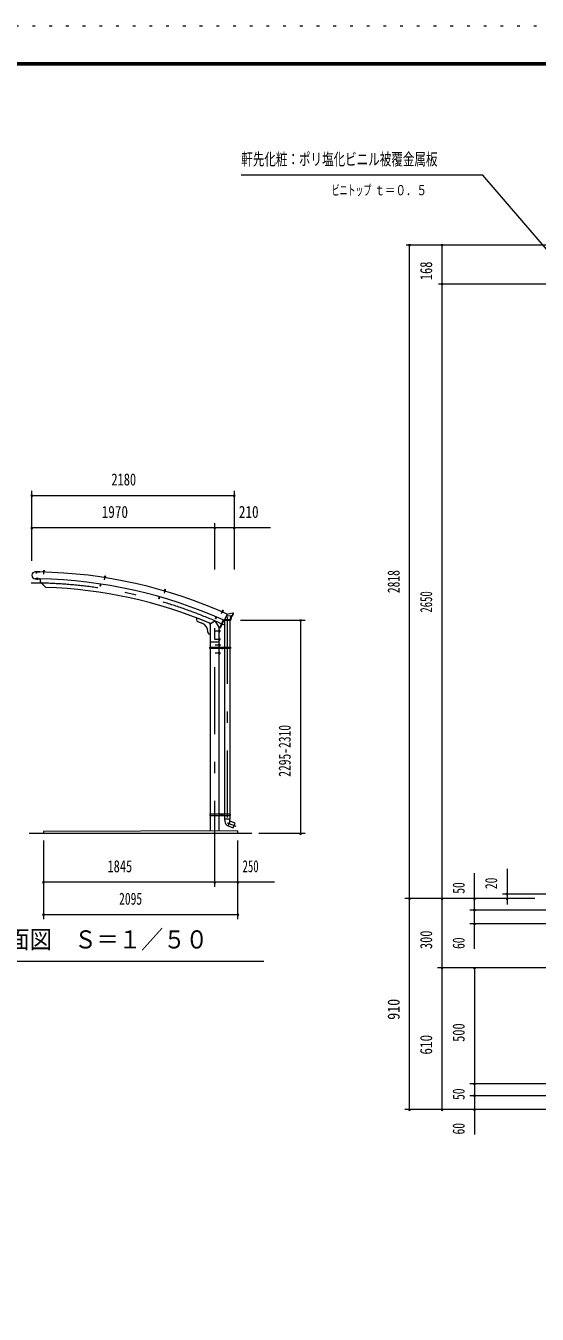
# Model space of a CAD drawing. Units: millimetres, scale not verified. Extents: x -25407 to 25413, y -10500 to 10500.
# Drawn here: x 9680 to 15189, y -3387 to 10500 of the extents above; entities that cross this region are included whole.
import ezdxf
from ezdxf.enums import TextEntityAlignment as Align

# ---------------------------------------------------------------- set-up
doc = ezdxf.new("R2010")
doc.units = ezdxf.units.MM
doc.header["$LTSCALE"] = 60
doc.linetypes.add('USER3', pattern=[24, 12, -5, 2, -5])
doc.linetypes.add('USER4', pattern=[3, 0.5, -2.5])
for name, color, linetype, lineweight in [('0-2_1-05BOLD', 7, 'Continuous', 18), ('0-3_1-25CENTER', 3, 'USER3', 18), ('0-4_1-45THIN', 4, 'Continuous', 18), ('0-5_1-55DIM', 3, 'Continuous', 18), ('0-A_2-52DIM', 3, 'Continuous', 18), ('0-C_F-F1PAPER', 5, 'Continuous', 18), ('0-D_F-E_J_ADD', 5, 'USER4', 18)]:
    doc.layers.add(name, color=color, linetype=linetype, lineweight=lineweight)
doc.styles.add('ＭＳ ゴシック', font='')
doc.styles.get('ＭＳ ゴシック').set_extended_font_data('MS Gothic')

msp = doc.modelspace()

# ---------------------------------------------------------------- linework, layer by layer
at = {"layer": '0-2_1-05BOLD'}
for p, q in [((9784.31, 4614.24), (9831, 4613.3)), ((9831.01, 4613.8), (9784.32, 4614.74)), ((9831.01, 4613.8), (9830.99, 4612.7)), ((9870.25, 4613.44), (9870.2, 4611.84)), ((9873.17, 4614.86), (9873.29, 4619.36)), ((9873.41, 4628.01), (9879.41, 4627.85)), ((9879.06, 4619.2), (9878.95, 4614.71)), ((9881.79, 4613.13), (9881.75, 4611.53)), ((9829.49, 4537.72), (9782.8, 4538.65)), ((10480.29, 4461.46), (10483.56, 4483.22)), ((10530.77, 4559.56), (10530.07, 4555.12)), ((10531.99, 4568.13), (10537.92, 4567.19)), ((10535.77, 4554.22), (10536.47, 4558.66)), ((11175.1, 4415.77), (11173.84, 4411.46)), ((11177.42, 4424.11), (11175.14, 4416.29)), ((11179.38, 4409.84), (11180.65, 4414.15)), ((11180.89, 4414.61), (11183.18, 4422.43)), ((11795.62, 4190.39), (11793.82, 4186.27)), ((11800.91, 4188.07), (11799.11, 4183.95)), ((11533.21, 4080.48), (11578.18, 4062.29)), ((11670.7, 4057.25), (11715.25, 4086.67)), ((11721.82, 4108.39), (11730.52, 4128.6)), ((11778.83, 4011.8), (11812.83, 4090.79)), ((11811.79, 4093.42), (11806.27, 4095.79)), ((11815.93, 4096.48), (11818.25, 4094.67)), ((11822.75, 3802.67), (11822.75, 4092.37)), ((11848.19, 4158.68), (11823.46, 4103.99)), ((11896.47, 4140.95), (11838.37, 4136.97)), ((11877.75, 4092.37), (11877.75, 3802.67)), ((11640.7, 3962.86), (11640.7, 3969.58)), ((11670.7, 3937.25), (11653.21, 3944.32)), ((11761.8, 3987.17), (11759.8, 3987.17)), ((11761.8, 3897.17), (11759.8, 3897.17)), ((11761.8, 3981.58), (11767.9, 3981.58)), ((11761.8, 3971.76), (11767.9, 3971.76)), ((11767.9, 3896.49), (11761.8, 3896.49)), ((11767.9, 3891.58), (11761.8, 3891.58)), ((11663, 3794.67), (11669.1, 3794.67)), ((11669.1, 3786.67), (11669.1, 3802.67)), ((11759.8, 3856.67), (11670.7, 3856.67)), ((11670.7, 2002.67), (11670.7, 3786.67)), ((11761.8, 3816.17), (11759.8, 3816.17)), ((11759.8, 3786.67), (11759.8, 2002.67)), ((11761.4, 3802.67), (11761.4, 3786.67)), ((11761.8, 3881.76), (11767.9, 3881.76)), ((11767.9, 3831.58), (11761.8, 3831.58)), ((11761.8, 3821.76), (11767.9, 3821.76)), ((11821.15, 3786.67), (11821.15, 3802.67)), ((11822.75, 2002.67), (11822.75, 3786.67)), ((11877.75, 3786.67), (11877.75, 2002.67)), ((11879.35, 3802.67), (11879.35, 3786.67)), ((11879.35, 3794.67), (11885.45, 3794.67)), ((11761.8, 3747.17), (11759.8, 3747.17)), ((11767.9, 3741.58), (11761.8, 3741.58)), ((11761.8, 3731.76), (11767.9, 3731.76)), ((11669.1, 1994.67), (11663, 1994.67)), ((11669.1, 1986.67), (11669.1, 2002.67)), ((11670.7, 1823.27), (11670.7, 1986.67)), ((11759.8, 1986.67), (11759.8, 1823.69)), ((11761.4, 2002.67), (11761.4, 1986.67)), ((11821.15, 1986.67), (11821.15, 2002.67)), ((11822.75, 1949.76), (11822.75, 1986.67)), ((11877.75, 1986.67), (11877.75, 1949.76)), ((11879.35, 2002.67), (11879.35, 1986.67)), ((11885.45, 1994.67), (11879.35, 1994.67)), ((11877.75, 1927.76), (11858.94, 1876.08)), ((11965.25, 1794.67), (11965.25, 1824.67)), ((12115.25, 1794.67), (9715.25, 1794.67))]:
    msp.add_line(p, q, dxfattribs=at)
for points in [[(9869.81, 4614.95), (9869.77, 4613.45), (9882.27, 4613.12), (9882.31, 4614.62)], [(10539.1, 4553.7), (10538.86, 4552.22), (10526.51, 4554.16), (10526.75, 4555.64)], [(11182.61, 4408.89), (11170.61, 4412.4), (11170.19, 4410.96), (11182.19, 4407.45)], [(11177.42, 4424.11), (11183.18, 4422.43), (11182.5, 4423.67), (11178.67, 4424.79)], [(11790.74, 4187.62), (11790.14, 4186.25), (11801.58, 4181.23), (11802.19, 4182.6)], [(11663, 3802.67), (11885.45, 3802.67), (11885.45, 3786.67), (11663, 3786.67)], [(11796.28, 3797.56), (11791.28, 3800.44), (11786.28, 3797.56), (11786.28, 3791.78), (11791.28, 3788.9), (11796.28, 3791.78)], [(11885.45, 1986.67), (11885.45, 2002.67), (11663, 2002.67), (11663, 1986.67)], [(11786.28, 1997.56), (11786.28, 1991.78), (11791.28, 1988.9), (11796.28, 1991.78), (11796.28, 1997.56), (11791.28, 2000.44)]]:
    msp.add_lwpolyline(points, close=True, dxfattribs=at)
for points in [[(9881.83, 4614.63), (9881.95, 4619.12), (9881.09, 4619.65), (9871.3, 4619.91), (9870.41, 4619.43), (9870.29, 4614.94)], [(9873.19, 4619.86), (9873.41, 4628.01), (9874.44, 4628.98), (9878.44, 4628.88)], [(9878.44, 4628.88), (9879.41, 4627.85), (9879.19, 4619.7)], [(9782.79, 4538.15), (9829.48, 4537.22), (9829.49, 4537.71)], [(9836.29, 4537.58), (9835.66, 4506.26), (9892, 4447.62), (9894.31, 4449.84)], [(9897.14, 4446.89), (9838.89, 4507.53), (9839.48, 4537.52)], [(10486.72, 4482.74), (10483.46, 4460.99), (10480.29, 4461.46)], [(10538.39, 4552.29), (10538.14, 4550.71), (10526.74, 4552.5), (10526.98, 4554.08)], [(10527.22, 4555.56), (10527.91, 4560.01), (10528.86, 4560.37), (10538.54, 4558.85), (10539.32, 4558.22), (10538.62, 4553.77)], [(10537.09, 4568.34), (10533.14, 4568.96), (10531.99, 4568.13), (10530.73, 4560.08)], [(10536.66, 4559.14), (10537.92, 4567.19), (10537.09, 4568.34)], [(11121.55, 4345.26), (11115.52, 4324.1), (11112.45, 4324.98), (11118.48, 4346.13)], [(11181.73, 4407.59), (11181.28, 4406.05), (11170.2, 4409.3), (11170.65, 4410.83)], [(11171.07, 4412.27), (11172.33, 4416.58), (11173.31, 4416.82), (11182.72, 4414.07), (11183.41, 4413.34), (11182.15, 4409.03)], [(11790.57, 4186.06), (11789.93, 4184.59), (11800.5, 4179.95), (11801.15, 4181.42)], [(11801.75, 4182.79), (11803.55, 4186.91), (11802.96, 4187.72), (11793.98, 4191.66), (11792.98, 4191.55), (11791.17, 4187.43)], [(11804.49, 4195.95), (11799, 4198.36), (11795.72, 4190.89)], [(11799, 4198.36), (11800.31, 4198.87), (11803.98, 4197.27), (11804.49, 4195.95), (11801.22, 4188.49)], [(11813.33, 4095.59), (11817.46, 4092.37), (11883.04, 4092.37), (11893.41, 4100.44), (11898.55, 4139.13), (11908.58, 4141.81), (11910.65, 4157.37), (11917.55, 4157.37), (11917.55, 4169.67), (11908.65, 4169.67), (11846.38, 4154.67)], [(11818.25, 4094.67), (11882.25, 4094.67), (11891.25, 4101.67), (11896.47, 4140.95), (11906.51, 4143.64), (11908.63, 4159.67), (11915.25, 4159.67), (11915.25, 4169.67)], [(11670.7, 3802.67), (11670.7, 4057.25), (11520.7, 4117.89), (11520.7, 4099.02)], [(11715.25, 4086.67), (11759.8, 4018.49), (11759.8, 3802.67)], [(11733.46, 4127.34), (11724.76, 4107.13), (11721.82, 4108.39)], [(11806.27, 4095.79), (11770.69, 4013.12), (11776.2, 4010.75)], [(11821.4, 4100.67), (11885.06, 4100.67), (11890.36, 4140.53)], [(11761.8, 3987.17), (11761.8, 3966.17), (11759.8, 3966.17)], [(11761.8, 3897.17), (11761.8, 3876.17), (11759.8, 3876.17)], [(11768.8, 3984.92), (11767.9, 3986.49), (11761.8, 3986.49)], [(11761.8, 3966.86), (11767.9, 3966.86), (11768.8, 3968.42), (11768.8, 3984.92)], [(11761.8, 3876.86), (11767.9, 3876.86), (11768.8, 3878.42), (11768.8, 3894.92), (11767.9, 3896.49)], [(11761.8, 3816.17), (11761.8, 3837.17), (11759.8, 3837.17)], [(11761.8, 3836.49), (11767.9, 3836.49), (11768.8, 3834.92), (11768.8, 3818.42), (11767.9, 3816.85), (11761.8, 3816.85)], [(11761.8, 3747.17), (11761.8, 3726.17), (11759.8, 3726.17)], [(11768.8, 3728.42), (11768.8, 3744.92), (11767.9, 3746.49), (11761.8, 3746.49)], [(11761.8, 3726.86), (11767.9, 3726.86), (11768.8, 3728.42)], [(11879.26, 1949.76), (11821.25, 1949.76), (11823.01, 1923.97)], [(11934.14, 1907.24), (11877.75, 1927.76), (11879.25, 1949.76)], [(11965.25, 1824.67), (9870.25, 1814.67), (9870.25, 1794.67)], [(11859.22, 1875.98), (11915.33, 1855.56), (11934.14, 1907.24)]]:
    msp.add_lwpolyline(points, dxfattribs=at)
for centre, radius in [((11791.28, 3794.67), 6.25), ((11791.28, 3794.67), 4.9), ((11791.28, 1994.67), 6.25), ((11791.28, 1994.67), 4.9)]:
    msp.add_circle(centre, radius, dxfattribs=at)
for centre, radius, start, end in [((9783.55, 4576.45), 38.3, 88.854, 268.854), ((9783.55, 4576.45), 37.8, 88.854, 268.854), ((9738.59, -506.02), 5119.55, 65.66528, 88.9659), ((9871.8, 4617.58), 2.32, 49.93085, 88.46228), ((9875.96, 4611.28), 8.51, 68.63316, 108.29361), ((9880.46, 4617.35), 2.32, 88.46228, 127.00851), ((9738.59, -506.02), 5044.55, 65.80466, 88.96758), ((9738.59, -506.02), 4955.45, 67.05199, 88.16658), ((10529.06, 4557.99), 2.32, 42.54817, 81.07961), ((10532.38, 4551.2), 8.51, 61.25049, 100.91093), ((10537.62, 4556.65), 2.32, 81.07961, 119.62584), ((11173.21, 4414.44), 2.32, 35.1655, 73.69695), ((11175.63, 4407.28), 8.51, 53.86781, 93.52827), ((11181.52, 4412.01), 2.32, 73.69695, 112.24318), ((11793.57, 4189.31), 2.32, 27.78282, 66.31427), ((11795.05, 4181.9), 8.51, 46.48515, 86.1456), ((11801.51, 4185.83), 2.32, 66.31427, 104.8605), ((11540.7, 4099.02), 20, 180, 247.98738), ((11540.7, 3969.58), 100, 0, 67.98738), ((11670.7, 4057.25), 10, 157.98738, 270), ((11809.79, 4110.17), 15, 245.66849, 335.66833), ((11810.99, 4091.58), 2, 336.71333, 66.71333), ((11660.7, 3962.86), 20, 180, 247.98738), ((9738.59, -506.02), 4955.45, 65.78831, 65.92853), ((11765.02, 3984.03), 3.78, 319.57169, 0), ((11755.02, 3976.67), 13.78, 339.1357, 20.8643), ((11765.02, 3969.31), 3.78, 0, 40.43115), ((11765.02, 3894.03), 3.78, 319.57169, 0), ((11755.02, 3886.67), 13.78, 339.1357, 20.8643), ((11776.99, 4012.59), 2, 246.71333, 336.71333), ((11765.02, 3879.31), 3.78, 0, 40.43115), ((11765.02, 3834.03), 3.78, 319.56883, 0), ((11755.02, 3826.67), 13.78, 339.13568, 20.86429), ((11765.02, 3819.31), 3.78, 0, 40.4283), ((11765.02, 3744.03), 3.78, 319.56883, 0), ((11755.02, 3736.67), 13.78, 339.13568, 20.86429), ((11765.02, 3729.31), 3.78, 0, 40.4283), ((11877.88, 1927.72), 55, 183.90576, 250.16731)]:
    msp.add_arc(centre, radius, start, end, dxfattribs=at)
at = {"layer": '0-3_1-25CENTER'}
for p, q in [((9793.19, 4623.16), (9792.69, 4598.17)), ((9875.34, 4588.17), (9876.51, 4631.68)), ((9799.81, 4554.22), (9799.31, 4529.22)), ((10528.79, 4528.37), (10535.54, 4571.36)), ((11181.36, 4426.87), (11169.14, 4385.09)), ((11803.25, 4200.59), (11785.77, 4160.73)), ((11715.25, 1425.98), (11715.25, 4086.67)), ((11778.8, 3976.67), (11721.8, 3976.67)), ((11778.8, 3886.67), (11721.8, 3886.67)), ((11721.8, 3826.67), (11778.8, 3826.67)), ((11778.78, 3794.67), (11803.78, 3794.67)), ((11791.28, 3807.17), (11791.28, 3782.17)), ((11778.8, 3736.67), (11721.8, 3736.67)), ((11803.78, 1994.67), (11778.78, 1994.67)), ((11791.28, 2007.17), (11791.28, 1982.17))]:
    msp.add_line(p, q, dxfattribs=at)
msp.add_lwpolyline([(11850.25, 4127.89), (11850.25, 1908.51), (11943.52, 1874.56)], dxfattribs=at)
msp.add_arc((9738.59, -506.02), 5000, 65.24121, 90, dxfattribs=at)
at = {"layer": '0-4_1-45THIN'}
for p, q in [((9873.99, 4619.84), (9874.23, 4628.79)), ((9878.63, 4628.67), (9878.39, 4619.72)), ((10531.52, 4559.95), (10532.91, 4568.79)), ((10537.26, 4568.11), (10535.87, 4559.27)), ((11175.9, 4416.07), (11178.42, 4424.65)), ((11182.64, 4423.42), (11180.13, 4414.83)), ((11796.46, 4190.57), (11800.05, 4198.77)), ((11800.49, 4188.81), (11804.08, 4197))]:
    msp.add_line(p, q, dxfattribs=at)
at = {"layer": '0-5_1-55DIM'}
for p, q in [((9755.25, 5438.67), (9735.25, 5438.67)), ((9745.25, 4731.84), (9745.25, 5488.67)), ((9745.25, 5438.67), (11925.25, 5438.67)), ((11935.25, 5438.67), (11915.25, 5438.67)), ((11925.25, 5488.67), (11925.25, 4638.67)), ((11715.25, 4638.67), (11715.25, 5138.67)), ((9755.25, 5088.67), (9735.25, 5088.67)), ((12317.75, 5088.67), (9745.25, 5088.67)), ((11725.25, 5088.67), (11705.25, 5088.67)), ((11935.25, 5088.67), (11915.25, 5088.67)), ((11994.18, 4094.67), (12690.25, 4094.67)), ((12650.25, 4094.67), (12630.25, 4094.67)), ((12640.25, 4094.67), (12640.25, 1794.67)), ((9870.25, 1719.67), (9870.25, 869.67)), ((11965.25, 869.67), (11965.25, 1719.67)), ((12690.25, 1794.67), (12190.25, 1794.67)), ((12650.25, 1794.67), (12630.25, 1794.67)), ((11715.25, 1219.67), (11715.25, 1569.67)), ((9880.25, 1269.67), (9860.25, 1269.67)), ((12357.75, 1269.67), (9870.25, 1269.67)), ((11725.25, 1269.67), (11705.25, 1269.67)), ((11975.25, 1269.67), (11955.25, 1269.67)), ((9880.25, 919.67), (9860.25, 919.67)), ((9870.25, 919.67), (11965.25, 919.67)), ((11975.25, 919.67), (11955.25, 919.67)), ((9242.75, 419.67), (12242.75, 419.67))]:
    msp.add_line(p, q, dxfattribs=at)
for centre in [(9745.25, 5438.67), (11925.25, 5438.67), (9745.25, 5088.67), (11715.25, 5088.67), (11925.25, 5088.67), (12640.25, 4094.67), (12640.25, 1794.67), (9870.25, 1269.67), (11715.25, 1269.67), (11965.25, 1269.67), (9870.25, 919.67), (11965.25, 919.67)]:
    msp.add_arc(centre, 10, 180, 0, dxfattribs=at)
at = {"layer": '0-A_2-52DIM'}
for p, q in [((13776.18, 8139.93), (15346.93, 8139.93)), ((13823.68, 8139.93), (13803.68, 8139.93)), ((13813.68, -1180.07), (13813.68, 8139.93)), ((14173.68, 8139.93), (14153.68, 8139.93)), ((14163.68, -1180.07), (14163.68, 8139.93)), ((14126.18, 7719.93), (15594.56, 7719.93)), ((14173.68, 7719.93), (14153.68, 7719.93)), ((14863.68, 1414.93), (14863.68, 1027.83)), ((14513.68, 549.93), (14513.68, 1364.93)), ((14813.68, 1144.93), (15538.68, 1144.93)), ((14873.68, 1144.93), (14853.68, 1144.93)), ((15163.68, 1094.93), (13763.68, 1094.93)), ((13823.68, 1094.93), (13803.68, 1094.93)), ((14173.68, 1094.93), (14153.68, 1094.93)), ((14523.68, 1094.93), (14503.68, 1094.93)), ((14873.68, 1094.93), (14853.68, 1094.93)), ((14463.68, 969.93), (15538.68, 969.93)), ((14523.68, 969.93), (14503.68, 969.93)), ((15538.68, 819.93), (14463.68, 819.93)), ((14523.68, 819.93), (14503.68, 819.93)), ((18376.19, 344.93), (14113.68, 344.93)), ((14173.68, 344.93), (14153.68, 344.93)), ((14523.68, 344.93), (14503.68, 344.93)), ((14513.68, 344.93), (14513.68, -1450.07)), ((18376.19, -905.07), (14463.68, -905.07)), ((14523.68, -905.07), (14503.68, -905.07)), ((14463.68, -1030.07), (18376.19, -1030.07)), ((14523.68, -1030.07), (14503.68, -1030.07)), ((18376.19, -1180.07), (13763.68, -1180.07)), ((13823.68, -1180.07), (13803.68, -1180.07)), ((14173.68, -1180.07), (14153.68, -1180.07)), ((14523.68, -1180.07), (14503.68, -1180.07))]:
    msp.add_line(p, q, dxfattribs=at)
msp.add_lwpolyline([(15289.31, 8092.25), (14601.18, 8889.93), (12001.19, 8889.93)], dxfattribs=at)
for centre in [(13813.68, 8139.93), (14163.68, 8139.93), (14163.68, 7719.93), (14863.68, 1144.93), (13813.68, 1094.93), (14163.68, 1094.93), (14513.68, 1094.93), (14863.68, 1094.93), (14513.68, 969.93), (14513.68, 819.93), (14163.68, 344.93), (14513.68, 344.93), (14513.68, -905.07), (14513.68, -1030.07), (13813.68, -1180.07), (14163.68, -1180.07), (14513.68, -1180.07)]:
    msp.add_arc(centre, 10, 180, 0, dxfattribs=at)
at = {"layer": '0-C_F-F1PAPER'}
for points in [[(-3787.41, 10100), (-3787.41, -10000), (24912.59, -10000), (24912.59, 10100)], [(-3784.91, 10097.5), (-3784.91, -9997.5), (24910.09, -9997.5), (24910.09, 10097.5)], [(-3782.41, 10095), (-3782.41, -9995), (24907.59, -9995), (24907.59, 10095)], [(-3779.91, 10092.5), (24905.09, 10092.5), (24905.09, -9992.5), (-3779.91, -9992.5)], [(-3777.41, 10090), (-3777.41, -9990), (24902.59, -9990), (24902.59, 10090)], [(-3774.91, 10087.5), (24900.09, 10087.5), (24900.09, -9987.5), (-3774.91, -9987.5)], [(-3772.41, 10085), (-3772.41, -9985), (24897.59, -9985), (24897.59, 10085)], [(-3769.91, 10082.5), (24895.09, 10082.5), (24895.09, -9982.5), (-3769.91, -9982.5)], [(-3767.41, 10080), (24892.59, 10080), (24892.59, -9980), (-3767.41, -9980)], [(-3764.91, 10077.5), (24890.09, 10077.5), (24890.09, -9977.5), (-3764.91, -9977.5)], [(-3762.41, 10075), (-3762.41, -9975), (24887.59, -9975), (24887.59, 10075)]]:
    msp.add_lwpolyline(points, close=True, dxfattribs=at)
at = {"layer": '0-D_F-E_J_ADD'}
msp.add_lwpolyline([(-4287.41, 10500), (25412.59, 10500), (25412.59, -10500), (-4287.41, -10500)], close=True, dxfattribs=at)

# ---------------------------------------------------------------- texts
at = {"layer": '0-5_1-55DIM', "color": 7, "style": 'ＭＳ ゴシック'}
for s, height, width, p in [('2180', 130.2, 0.75, (10602.75, 5506.44)), ('1970', 130.2, 0.8, (10497.75, 5156.44)), ('210', 130.2, 0.8, (11975.25, 5156.44)), ('1845', 130.2, 0.75, (10560.25, 1337.43)), ('250', 130.2, 0.65, (12015.25, 1337.43)), ('2095', 130.2, 0.7, (10685.25, 987.43)), ('側面図\u3000Ｓ＝１／５０', 195.4, 0.9, (9242.75, 496.31))]:
    msp.add_text(s, height=height, dxfattribs=dict(at, width=width)).set_placement(p, align=Align.BOTTOM_LEFT)
at = {"layer": '0-5_1-55DIM', "color": 7, "style": 'ＭＳ ゴシック', "width": 0.7}
msp.add_text('2295-2310', height=130.2, rotation=90, dxfattribs=at).set_placement((12572.48, 2405.92), align=Align.BOTTOM_LEFT)
at = {"layer": '0-A_2-52DIM', "color": 7, "style": 'ＭＳ ゴシック'}
for s, height, width, p in [('軒先化粧：ポリ塩化ビニル被覆金属板', 130.2, 0.7, (12001.18, 8957.7)), ('ビニトップ ', 110.7, 0.55, (12976.18, 8639.93)), ('ｔ＝０．５', 110.7, 0.75, (13435.46, 8639.93))]:
    msp.add_text(s, height=height, dxfattribs=dict(at, width=width)).set_placement(p, align=Align.BOTTOM_LEFT)
for s, width, p in [('168', 0.75, (14095.92, 7758.68)), ('2818', 0.7, (13745.92, 4384.93)), ('2650', 0.65, (14095.92, 4174.93)), ('50', 0.7, (14445.92, 1144.93)), ('20', 0.7, (14795.92, 1194.93)), ('300', 0.75, (14095.92, 548.68)), ('60', 0.7, (14445.92, 549.93)), ('910', 0.85, (13745.92, -213.82)), ('500', 0.75, (14445.92, -451.32)), ('610', 0.8, (14095.92, -588.82)), ('50', 0.7, (14445.92, -1077.57)), ('60', 0.7, (14445.92, -1450.07))]:
    msp.add_text(s, height=130.2, rotation=90, dxfattribs=dict(at, width=width)).set_placement(p, align=Align.BOTTOM_LEFT)

doc.saveas('drawing.dxf')
